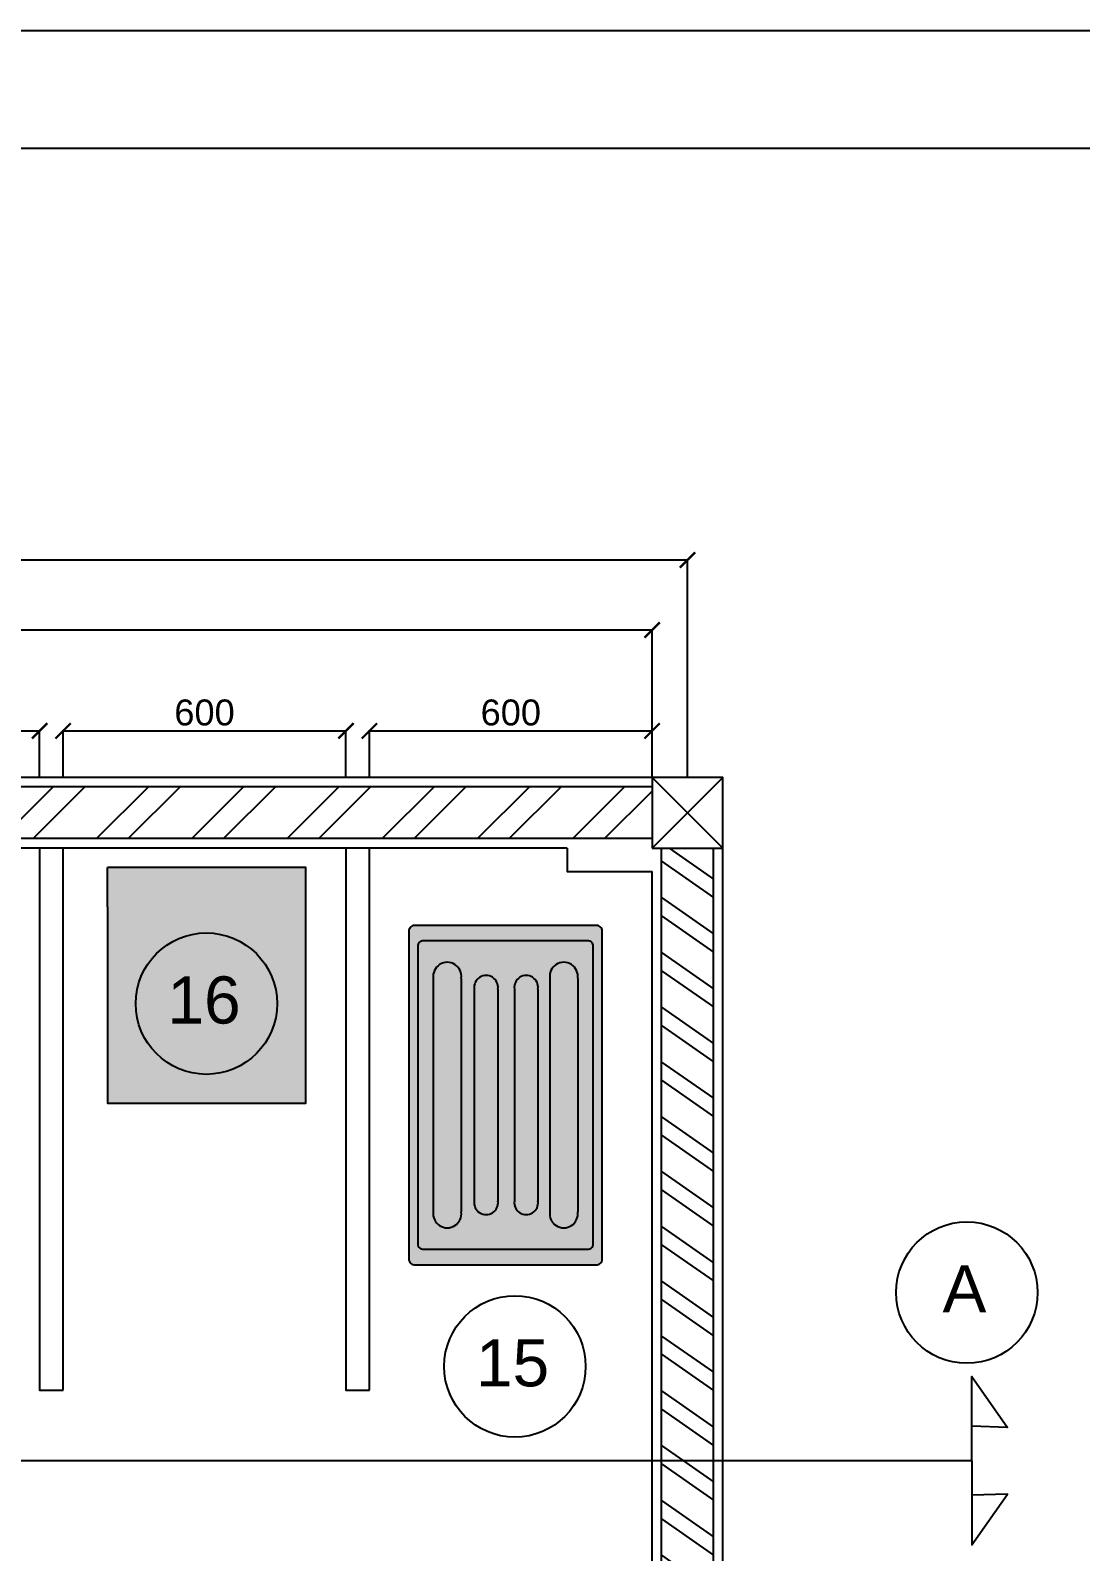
# Model space of a CAD drawing. Header units: millimetres. Extents: x -10849 to 51582, y -14593 to 28921.
# Drawn here: x 22620 to 24848, y 2456 to 5684 of the extents above; entities that cross this region are included whole.
import ezdxf

# ---------------------------------------------------------------- set-up
doc = ezdxf.new("R2010")
doc.units = ezdxf.units.MM
doc.styles.get("Standard").update_dxf_attribs({"font": 'arial.ttf'})
doc.dimstyles.new('ISO-25', dxfattribs={"dimtxt": 55, "dimasz": 32.5, "dimexe": 1.25, "dimexo": 0.625, "dimgap": 10.63, "dimtad": 1, "dimdec": 0, "dimtxsty": 'Standard', "dimblk": 'ARCHTICK', "dimcen": 2.5, "dimclrd": 40, "dimclre": 40, "dimclrt": 256, "dimadec": 0, "dimazin": 0, "dimtfac": 1, "dimtdec": 0, "dimtmove": 0, "dimatfit": 3, "dimldrblk": 'DOT', "dimfxl": 1, "dimarcsym": 0})

# ---------------------------------------------------------------- blocks, each defined once
blk = doc.blocks.new('_ArchTick')
at = {"color": 0, "linetype": 'ByBlock', "const_width": 0.15}
blk.add_lwpolyline([(-0.5, -0.5), (0.5, 0.5)], dxfattribs=at)
blk = doc.blocks.new('*D22')
at = {"color": 40, "lineweight": -2, "transparency": 16777216}
for p, q in [((17438.9, 4099.8), (17438.9, 4413.2)), ((17438.9, 4411.9), (23938.9, 4411.9)), ((23938.9, 4099.8), (23938.9, 4413.2))]:
    blk.add_line(p, q, dxfattribs=at)
at = {"layer": 'Defpoints', "color": 0, "transparency": 16777216}
for p in [(23938.9, 4411.9), (17438.9, 4099.1), (23938.9, 4099.1)]:
    blk.add_point(p, dxfattribs=at)
at = {"color": 40, "lineweight": -2, "transparency": 16777216, "xscale": 32.5, "yscale": 32.5, "zscale": 32.5, "rotation": 180}
blk.add_blockref('_ArchTick', (17438.9, 4411.9), dxfattribs=at)
at = {"color": 40, "lineweight": -2, "transparency": 16777216, "xscale": 32.5, "yscale": 32.5, "zscale": 32.5}
blk.add_blockref('_ArchTick', (23938.9, 4411.9), dxfattribs=at)
at = {"transparency": 16777216, "insert": (20688.9, 4450.7), "char_height": 55, "attachment_point": 5}
blk.add_mtext('6500', dxfattribs=at)
blk = doc.blocks.new('_Dot')
at = {"color": 0, "lineweight": -2}
blk.add_line((-0.5, 0), (-1, 0), dxfattribs=at)
at = {"color": 0, "const_width": 0.5}
blk.add_lwpolyline([(-0.25, 0, 1), (0.25, 0, 1)], format="xyb", close=True, dxfattribs=at)
blk = doc.blocks.new('*D30')
at = {"color": 40, "lineweight": -2, "transparency": 16777216}
for p, q in [((21539.2, 4099.8), (21539.2, 4199.1)), ((21539.2, 4197.8), (22639.3, 4197.8)), ((22639.3, 4099.8), (22639.3, 4199.1))]:
    blk.add_line(p, q, dxfattribs=at)
at = {"layer": 'Defpoints', "color": 0, "transparency": 16777216}
for p in [(22639.3, 4197.8), (21539.2, 4099.1), (22639.3, 4099.1)]:
    blk.add_point(p, dxfattribs=at)
at = {"color": 40, "lineweight": -2, "transparency": 16777216, "xscale": 32.5, "yscale": 32.5, "zscale": 32.5, "rotation": 180}
blk.add_blockref('_ArchTick', (21539.2, 4197.8), dxfattribs=at)
at = {"color": 40, "lineweight": -2, "transparency": 16777216, "xscale": 32.5, "yscale": 32.5, "zscale": 32.5}
blk.add_blockref('_ArchTick', (22639.3, 4197.8), dxfattribs=at)
at = {"transparency": 16777216, "insert": (22089.3, 4236.5), "char_height": 55, "attachment_point": 5}
blk.add_mtext('1100', dxfattribs=at)
blk = doc.blocks.new('*D31')
at = {"color": 40, "lineweight": -2, "transparency": 16777216}
for p, q in [((22689.3, 4099.8), (22689.3, 4199.1)), ((22689.3, 4197.8), (23289.3, 4197.8)), ((23289.3, 4099.8), (23289.3, 4199.1))]:
    blk.add_line(p, q, dxfattribs=at)
at = {"layer": 'Defpoints', "color": 0, "transparency": 16777216}
for p in [(23289.3, 4197.8), (22689.3, 4099.1), (23289.3, 4099.1)]:
    blk.add_point(p, dxfattribs=at)
at = {"color": 40, "lineweight": -2, "transparency": 16777216, "xscale": 32.5, "yscale": 32.5, "zscale": 32.5, "rotation": 180}
blk.add_blockref('_ArchTick', (22689.3, 4197.8), dxfattribs=at)
at = {"color": 40, "lineweight": -2, "transparency": 16777216, "xscale": 32.5, "yscale": 32.5, "zscale": 32.5}
blk.add_blockref('_ArchTick', (23289.3, 4197.8), dxfattribs=at)
at = {"transparency": 16777216, "insert": (22989.3, 4236.5), "char_height": 55, "attachment_point": 5}
blk.add_mtext('600', dxfattribs=at)
blk = doc.blocks.new('*D32')
at = {"color": 40, "lineweight": -2, "transparency": 16777216}
for p, q in [((23339.3, 4099.8), (23339.3, 4199.1)), ((23339.3, 4197.8), (23938.9, 4197.8)), ((23938.9, 4099.8), (23938.9, 4199.1))]:
    blk.add_line(p, q, dxfattribs=at)
at = {"layer": 'Defpoints', "color": 0, "transparency": 16777216}
for p in [(23938.9, 4197.8), (23339.3, 4099.1), (23938.9, 4099.1)]:
    blk.add_point(p, dxfattribs=at)
at = {"color": 40, "lineweight": -2, "transparency": 16777216, "xscale": 32.5, "yscale": 32.5, "zscale": 32.5, "rotation": 180}
blk.add_blockref('_ArchTick', (23339.3, 4197.8), dxfattribs=at)
at = {"color": 40, "lineweight": -2, "transparency": 16777216, "xscale": 32.5, "yscale": 32.5, "zscale": 32.5}
blk.add_blockref('_ArchTick', (23938.9, 4197.8), dxfattribs=at)
at = {"transparency": 16777216, "insert": (23639.1, 4236.5), "char_height": 55, "attachment_point": 5}
blk.add_mtext('600', dxfattribs=at)
blk = doc.blocks.new('*D58')
at = {"color": 40, "lineweight": -2, "transparency": 16777216}
for p, q in [((15613.9, 4099.8), (15613.9, 4561.7)), ((15613.9, 4560.4), (24013.9, 4560.4)), ((24013.9, 4099.8), (24013.9, 4561.7))]:
    blk.add_line(p, q, dxfattribs=at)
at = {"layer": 'Defpoints', "color": 0, "transparency": 16777216}
for p in [(24013.9, 4560.4), (15613.9, 4099.1), (24013.9, 4099.1)]:
    blk.add_point(p, dxfattribs=at)
at = {"color": 40, "lineweight": -2, "transparency": 16777216, "xscale": 32.5, "yscale": 32.5, "zscale": 32.5, "rotation": 180}
blk.add_blockref('_ArchTick', (15613.9, 4560.4), dxfattribs=at)
at = {"color": 40, "lineweight": -2, "transparency": 16777216, "xscale": 32.5, "yscale": 32.5, "zscale": 32.5}
blk.add_blockref('_ArchTick', (24013.9, 4560.4), dxfattribs=at)
at = {"transparency": 16777216, "insert": (19813.9, 4599.2), "char_height": 55, "attachment_point": 5}
blk.add_mtext('8400', dxfattribs=at)

msp = doc.modelspace()

# ---------------------------------------------------------------- hatches: boundary and pattern name
h = msp.add_hatch()
h.set_pattern_fill('ANSI32', color=256, scale=15)
h.paths.add_polyline_path([(23938.9, 4079.1), (21810.5, 4079.1), (21810.5, 3969.1), (23938.9, 3969.1)])
h.paths.add_polyline_path([(21660.5, 4079.1), (19624.2, 4079.1), (19624.2, 3969.1), (21660.5, 3969.1)])
h.paths.add_polyline_path([(19474.2, 4079.1), (18124.2, 4079.1), (18124.2, 3969.1), (19474.2, 3969.1)])
h.paths.add_polyline_path([(17974.2, 4079.1), (17438.9, 4079.1), (17438.9, 3969.1), (17974.2, 3969.1)])
h.paths.add_polyline_path([(17288.9, 4079.1), (15688.9, 4079.1), (15688.9, 3969.1), (17288.9, 3969.1)])
h = msp.add_hatch()
h.set_pattern_fill('ANSI32', color=256, scale=10, angle=100)
h.paths.add_polyline_path([(24068.9, 3949.1), (23958.9, 3949.1), (23958.9, 1349.1), (24068.9, 1349.1)])
at = {"true_color": 0x000000}
h = msp.add_hatch(color=18, dxfattribs=at)
h.dxf.hatch_style = 1
h.paths.add_polyline_path([(23203.9, 3907.6), (22783.3, 3907.6), (22783.3, 3824.2), (22783.3, 3407.6), (23203.9, 3407.6)])
at = {"true_color": 0x939598}
h = msp.add_hatch(color=252, dxfattribs=at)
h.dxf.hatch_style = 1
h.paths.add_polyline_path([(23107.4, 3830.3), (23107.4, 3875.6), (22880.7, 3875.6), (22880.7, 3830.3)])
h = msp.add_hatch(color=3)
h.dxf.hatch_style = 1
h.paths.add_polyline_path([(23822.7, 3065.1, 0.385733), (23832.9, 3077.4), (23832.9, 3773.7, 0.361798), (23822.7, 3785.1), (23433.1, 3785.1, 0.383826), (23422.9, 3772.8), (23422.9, 3076.3, 0.359921), (23433.1, 3065.1)])
h.paths.add_polyline_path([(23454.1, 3098.2, -0.44328), (23441.8, 3108.4), (23441.8, 3740.9, -0.468647), (23454.1, 3752), (23801.7, 3752, -0.445268), (23814.1, 3741.7), (23814.1, 3109.4, -0.470674), (23801.7, 3098.2)], flags=16)
h = msp.add_hatch(color=3)
h.dxf.hatch_style = 1
h.paths.add_polyline_path([(23804.8, 3098.2, 0.385733), (23814.1, 3109.4), (23814.1, 3741.7, 0.361798), (23804.8, 3752), (23451, 3752, 0.383826), (23441.8, 3740.9), (23441.8, 3108.4, 0.359921), (23451, 3098.2)])
at = {"true_color": 0xffffff}
h = msp.add_hatch(color=7, dxfattribs=at)
h.dxf.hatch_style = 1
h.paths.add_polyline_path([(23781.1, 3672.7, 1.150911), (23722, 3672.7), (23722, 3177.4, 1.150911), (23781.1, 3177.4)])
h.paths.add_polyline_path([(23646.7, 3200.1, 1.150911), (23696.7, 3200.1), (23696.7, 3650, 1.150911), (23646.7, 3650)])
h.paths.add_polyline_path([(23611.7, 3650, 1.150911), (23561.7, 3650), (23561.7, 3200.1, 1.150911), (23611.7, 3200.1)])
h.paths.add_polyline_path([(23474.7, 3177.4, 1.150911), (23533.9, 3177.4), (23533.9, 3672.7, 1.150911), (23474.7, 3672.7)])

# ---------------------------------------------------------------- linework, layer by layer
for points in [[(25563, -1075), (14228.9, -1075), (14228.9, 5683.9), (25563, 5683.9)], [(23938.9, 4079.1), (21810.5, 4079.1)], [(23938.9, 3969.1), (21810.5, 3969.1)], [(22689.3, 2799.1), (22689.3, 3949.1), (22639.3, 3949.1), (22639.3, 2799.1), (22689.3, 2799.1)], [(23339.3, 2799.1), (23339.3, 3949.1), (23289.3, 3949.1), (23289.3, 2799.1), (23339.3, 2799.1)], [(23958.9, 1349.1), (23958.9, 3949.1)], [(24068.9, 1349.1), (24068.9, 3949.1)], [(22783.3, 3824.2), (22783.3, 3407.6), (23203.9, 3407.6), (23203.9, 3907.6), (22783.3, 3907.6)], [(22783.3, 3824.2), (22783.3, 3907.6)], [(23822.7, 3785.1), (23433.1, 3785.1)], [(23422.9, 3773.7), (23422.9, 3076.3)], [(23804.8, 3752), (23451, 3752)], [(23804.8, 3752), (23451, 3752)], [(23832.9, 3076.3), (23832.9, 3773.7)], [(23441.8, 3741.7), (23441.8, 3108.4)], [(23441.8, 3741.7), (23441.8, 3108.4)], [(23814.1, 3108.4), (23814.1, 3741.7)], [(23814.1, 3108.4), (23814.1, 3741.7)], [(23474.7, 3672.7), (23474.7, 3177.4)], [(23533.9, 3672.7), (23533.9, 3177.4)], [(23561.7, 3650), (23561.7, 3200.1)], [(23611.7, 3650), (23611.7, 3200.1)], [(23646.7, 3650), (23646.7, 3200.1)], [(23696.7, 3650), (23696.7, 3200.1)], [(23722, 3672.7), (23722, 3177.4)], [(23781.1, 3672.7), (23781.1, 3177.4)], [(23451, 3098.2), (23804.8, 3098.2)], [(23451, 3098.2), (23804.8, 3098.2)], [(23433.1, 3065.1), (23822.7, 3065.1)]]:
    msp.add_lwpolyline(points)
msp.add_lwpolyline([(14478.9, 5433.9), (25313, 5433.9), (25313, -825), (14478.9, -825)], close=True)
at = {"color": 240, "true_color": 0xed1f24}
for points in [[(23758.9, 1199.1), (24088.9, 1199.1), (24088.9, 4099.1), (17288.9, 4099.1)], [(24088.9, 4099.1), (23938.9, 3949.1)], [(23938.9, 4099.1), (24088.9, 3949.1)], [(23758.9, 3949.1), (21883.7, 3949.1)], [(23758.9, 3949.1), (23758.9, 3899.1), (23938.9, 3899.1)], [(23938.9, 1399.1), (23938.9, 3899.1)]]:
    msp.add_lwpolyline(points, dxfattribs=at)
msp.add_lwpolyline([(23938.9, 3949.1), (24088.9, 3949.1), (24088.9, 4099.1), (23938.9, 4099.1)], close=True, dxfattribs=at)
at = {"color": 252, "true_color": 0x939598}
for points in [[(24617, 2649.1), (24617, 2827.6), (24692.8, 2719.9), (24617, 2722.5)], [(24617, 2649.1), (14761.8, 2649.1)], [(24617, 2649.1), (24617, 2470.7), (24692.8, 2578.3), (24617, 2575.8)]]:
    msp.add_lwpolyline(points, dxfattribs=at)
at = {"color": 5}
for centre in [(22993.3, 3619), (24606.6, 3006), (23647.8, 2849.3)]:
    msp.add_circle(centre, 150, dxfattribs=at)
for centre, radius, start, end in [((23434.8, 3773.3), 11.9, 81.7762, 182.2162), ((23821, 3773.3), 11.9, 357.7838, 98.2238), ((23452.6, 3741.3), 10.8, 81.7762, 182.2162), ((23452.6, 3741.3), 10.8, 81.7762, 182.2162), ((23803.3, 3741.3), 10.8, 357.7838, 98.2238), ((23803.3, 3741.3), 10.8, 357.7838, 98.2238), ((23504.3, 3676.9), 29.9, 351.9733, 188.0267), ((23751.5, 3676.9), 29.9, 351.9733, 188.0267), ((23586.7, 3653.6), 25.3, 351.9733, 188.0267), ((23671.7, 3653.6), 25.3, 351.9733, 188.0267), ((23586.7, 3196.6), 25.3, 171.9733, 8.0267), ((23671.7, 3196.6), 25.3, 171.9733, 8.0267), ((23504.3, 3173.2), 29.9, 171.9733, 8.0267), ((23751.5, 3173.2), 29.9, 171.9733, 8.0267), ((23452.6, 3108.9), 10.8, 177.7838, 278.2238), ((23452.6, 3108.9), 10.8, 177.7838, 278.2238), ((23803.3, 3108.9), 10.8, 261.7762, 2.2162), ((23803.3, 3108.9), 10.8, 261.7762, 2.2162), ((23434.8, 3076.8), 11.9, 177.7838, 278.2238), ((23821, 3076.8), 11.9, 261.7762, 2.2162)]:
    msp.add_arc(centre, radius, start, end)

# ---------------------------------------------------------------- texts
at = {"color": 5, "char_height": 100, "attachment_point": 1}
for s, insert in [('\\pxqc;16', (22899.7, 3676.8)), ('\\pxqc;A', (24513, 3063.8)), ('\\pxqc;15', (23554.2, 2907))]:
    msp.add_mtext_dynamic_manual_height_columns(s, width=177.239, gutter_width=12.5, heights=[0], dxfattribs=dict(at, insert=insert))

# ---------------------------------------------------------------- dimensions: what is measured, and where the dimension line sits
for base, p1, p2, picture, middle in [((24013.9, 4560.4), (15613.9, 4099.1), (24013.9, 4099.1), '*D58', (19813.9, 4599.2)), ((23938.9, 4411.9), (17438.9, 4099.1), (23938.9, 4099.1), '*D22', (20688.9, 4450.7)), ((22639.3, 4197.8), (21539.2, 4099.1), (22639.3, 4099.1), '*D30', (22089.3, 4236.5)), ((23289.3, 4197.8), (22689.3, 4099.1), (23289.3, 4099.1), '*D31', (22989.3, 4236.5)), ((23938.9, 4197.8), (23339.3, 4099.1), (23938.9, 4099.1), '*D32', (23639.1, 4236.5))]:
    dim = msp.add_linear_dim(base=base, p1=p1, p2=p2, dimstyle='ISO-25')
    dim.commit()
    dim.dimension.update_dxf_attribs({"geometry": picture, "text_midpoint": middle})

doc.saveas('drawing.dxf')
